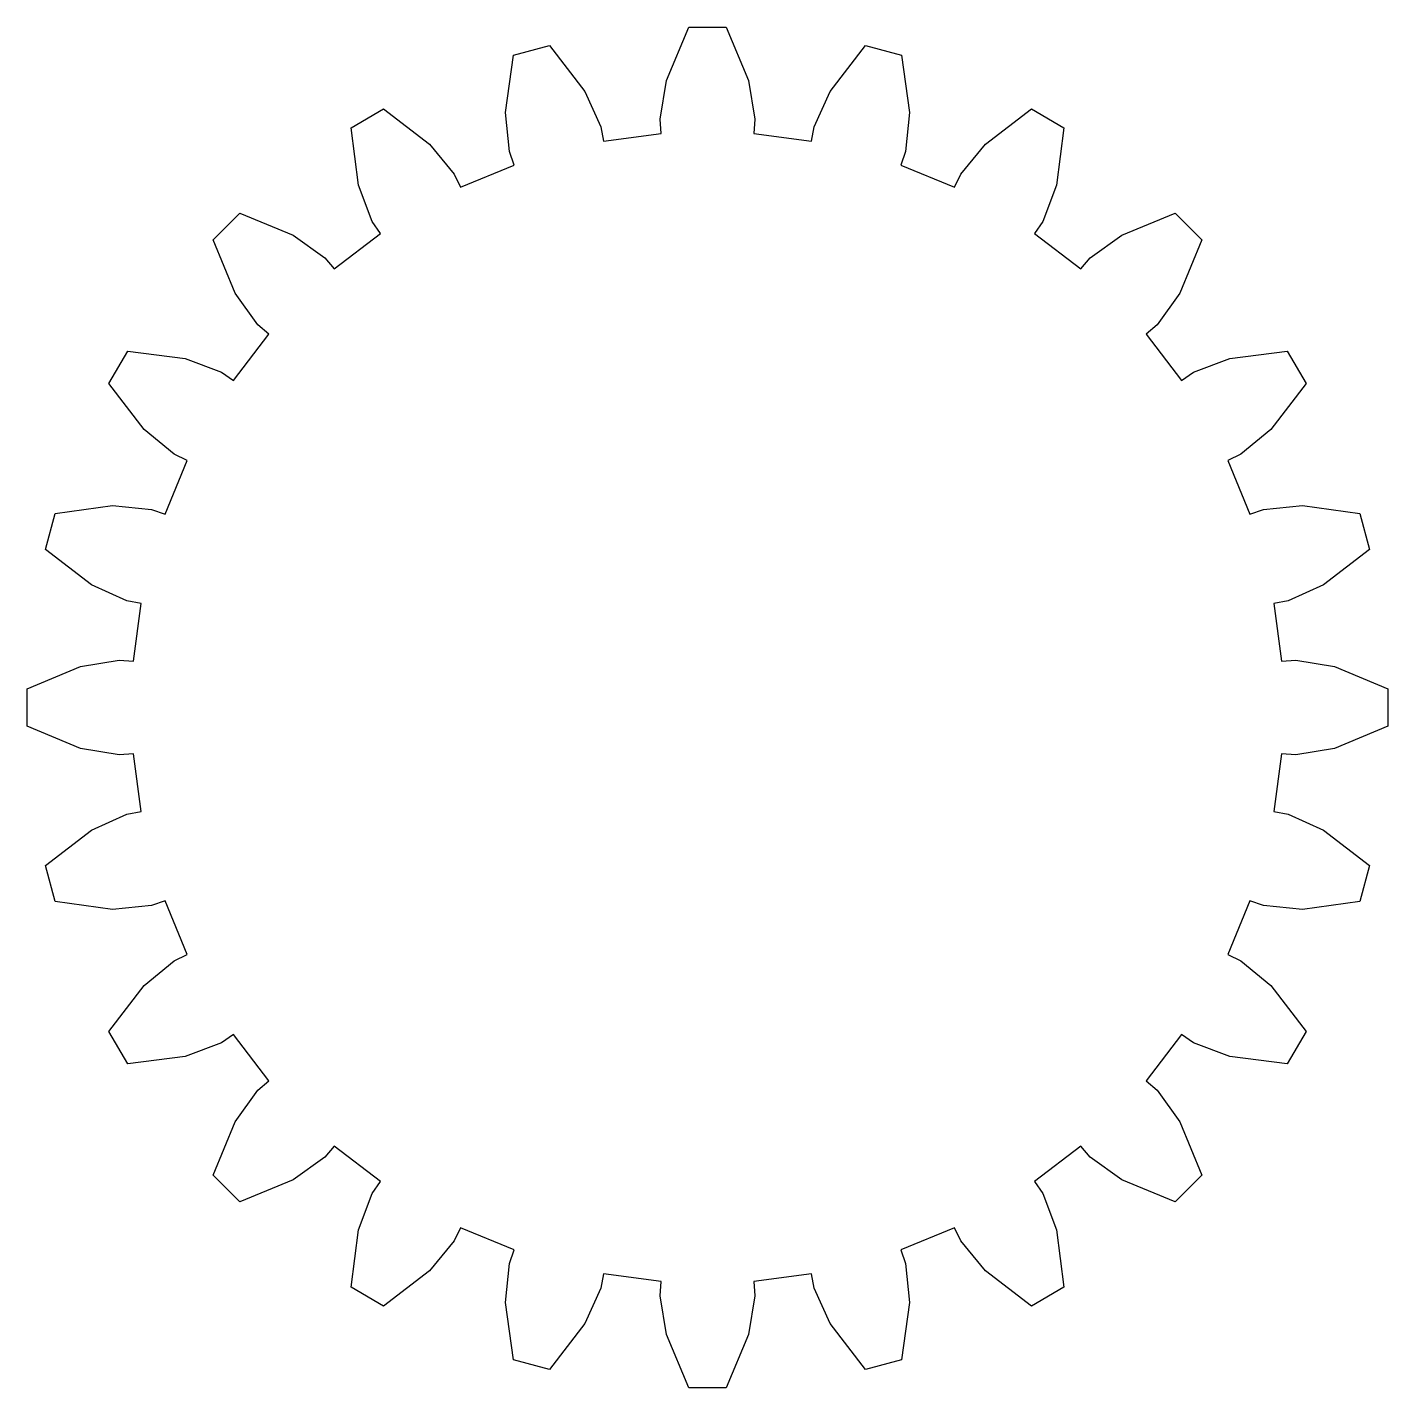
# Model space of a CAD drawing. Extents: x -5.7 to 5.9, y -5.7 to 5.9.
import ezdxf

# ---------------------------------------------------------------- set-up
doc = ezdxf.new("R2010")
doc.units = 0
doc.layers.add('Capa_1', color=7, linetype='CONTINUOUS')

msp = doc.modelspace()

# ---------------------------------------------------------------- linework, layer by layer
at = {"layer": 'Capa_1', "color": 7}
msp.add_lwpolyline([(4.968158, 0.527606), (5.090903, 0.53749), (5.418188, 0.483883), (5.873107, 0.293539), (5.873107, -0.025315), (5.418188, -0.215659), (5.090903, -0.269266), (4.968158, -0.259382), (4.903502, -0.750509), (5.02462, -0.772731), (5.32688, -0.909219), (5.717032, -1.210821), (5.634506, -1.518809), (5.145823, -1.584926), (4.815816, -1.551998), (4.699812, -1.510684), (4.510246, -1.968341), (4.621488, -2.021152), (4.87812, -2.231221), (5.176917, -2.623524), (5.017492, -2.899659), (4.528349, -2.837042), (4.218107, -2.719827), (4.11675, -2.649895), (3.815191, -3.042894), (3.908973, -3.122697), (4.102494, -3.392027), (4.289573, -3.848298), (4.064111, -4.07376), (3.60784, -3.886682), (3.33851, -3.69316), (3.258706, -3.599378), (2.865707, -3.900937), (2.935639, -4.002294), (3.052855, -4.312536), (3.115471, -4.801679), (2.839336, -4.961104), (2.447033, -4.662308), (2.236965, -4.405675), (2.184154, -4.294434), (1.726496, -4.484), (1.767811, -4.600003), (1.800738, -4.93001), (1.734622, -5.418693), (1.426633, -5.501219), (1.125032, -5.111067), (0.988544, -4.808807), (0.966322, -4.687689), (0.475194, -4.752345), (0.485079, -4.875091), (0.431472, -5.202375), (0.241128, -5.657294), (-0.077727, -5.657294), (-0.268071, -5.202375), (-0.321678, -4.875091), (-0.311793, -4.752345), (-0.802921, -4.687689), (-0.825143, -4.808807), (-0.961631, -5.111067), (-1.263232, -5.501219), (-1.57122, -5.418693), (-1.637337, -4.93001), (-1.60441, -4.600003), (-1.563095, -4.484), (-2.020753, -4.294434), (-2.073563, -4.405675), (-2.283632, -4.662308), (-2.675935, -4.961104), (-2.95207, -4.801679), (-2.889454, -4.312536), (-2.772238, -4.002294), (-2.702306, -3.900937), (-3.095305, -3.599378), (-3.175109, -3.69316), (-3.444438, -3.886682), (-3.90071, -4.07376), (-4.126172, -3.848298), (-3.939093, -3.392027), (-3.745571, -3.122697), (-3.65179, -3.042894), (-3.953349, -2.649895), (-4.054705, -2.719827), (-4.364948, -2.837042), (-4.854091, -2.899659), (-5.013516, -2.623524), (-4.714719, -2.231221), (-4.458086, -2.021152), (-4.346845, -1.968341), (-4.536411, -1.510684), (-4.652415, -1.551998), (-4.982422, -1.584926), (-5.471104, -1.518809), (-5.553631, -1.210821), (-5.163479, -0.909219), (-4.861219, -0.772731), (-4.7401, -0.750509), (-4.804757, -0.259382), (-4.927502, -0.269266), (-5.254786, -0.215659), (-5.709706, -0.025315), (-5.709706, 0.293539), (-5.254786, 0.483883), (-4.927502, 0.53749), (-4.804757, 0.527606), (-4.7401, 1.018733), (-4.861219, 1.040956), (-5.163479, 1.177443), (-5.553631, 1.479045), (-5.471104, 1.787033), (-4.982422, 1.85315), (-4.652415, 1.820222), (-4.536411, 1.778908), (-4.346845, 2.236565), (-4.458086, 2.289376), (-4.714719, 2.499445), (-5.013516, 2.891748), (-4.854091, 3.167883), (-4.364948, 3.105266), (-4.054705, 2.988051), (-3.953349, 2.918119), (-3.65179, 3.311118), (-3.745571, 3.390921), (-3.939093, 3.660251), (-4.126172, 4.116522), (-3.90071, 4.341984), (-3.444438, 4.154906), (-3.175109, 3.961384), (-3.095305, 3.867602), (-2.702306, 4.169161), (-2.772238, 4.270518), (-2.889454, 4.58076), (-2.95207, 5.069904), (-2.675935, 5.229328), (-2.283632, 4.930532), (-2.073563, 4.673899), (-2.020753, 4.562658), (-1.563095, 4.752224), (-1.60441, 4.868228), (-1.637337, 5.198234), (-1.57122, 5.686917), (-1.263232, 5.769443), (-0.961631, 5.379291), (-0.825143, 5.077031), (-0.802921, 4.955913), (-0.311793, 5.020569), (-0.321678, 5.143315), (-0.268071, 5.470599), (-0.077727, 5.925518), (0.241128, 5.925518), (0.431472, 5.470599), (0.485079, 5.143315), (0.475194, 5.020569), (0.966322, 4.955913), (0.988544, 5.077031), (1.125032, 5.379291), (1.426633, 5.769443), (1.734622, 5.686917), (1.800738, 5.198234), (1.767811, 4.868228), (1.726496, 4.752224), (2.184154, 4.562658), (2.236965, 4.673899), (2.447033, 4.930532), (2.839336, 5.229328), (3.115471, 5.069904), (3.052855, 4.58076), (2.935639, 4.270518), (2.865707, 4.169161), (3.258706, 3.867602), (3.33851, 3.961384), (3.60784, 4.154906), (4.064111, 4.341984), (4.289573, 4.116522), (4.102494, 3.660251), (3.908973, 3.390921), (3.815191, 3.311118), (4.11675, 2.918119), (4.218107, 2.988051), (4.528349, 3.105266), (5.017492, 3.167883), (5.176917, 2.891748), (4.87812, 2.499445), (4.621488, 2.289376), (4.510246, 2.236565), (4.699812, 1.778908), (4.815816, 1.820222), (5.145823, 1.85315), (5.634506, 1.787033), (5.717032, 1.479045), (5.32688, 1.177443), (5.02462, 1.040956), (4.903502, 1.018733)], close=True, dxfattribs=at)

doc.saveas('drawing.dxf')
